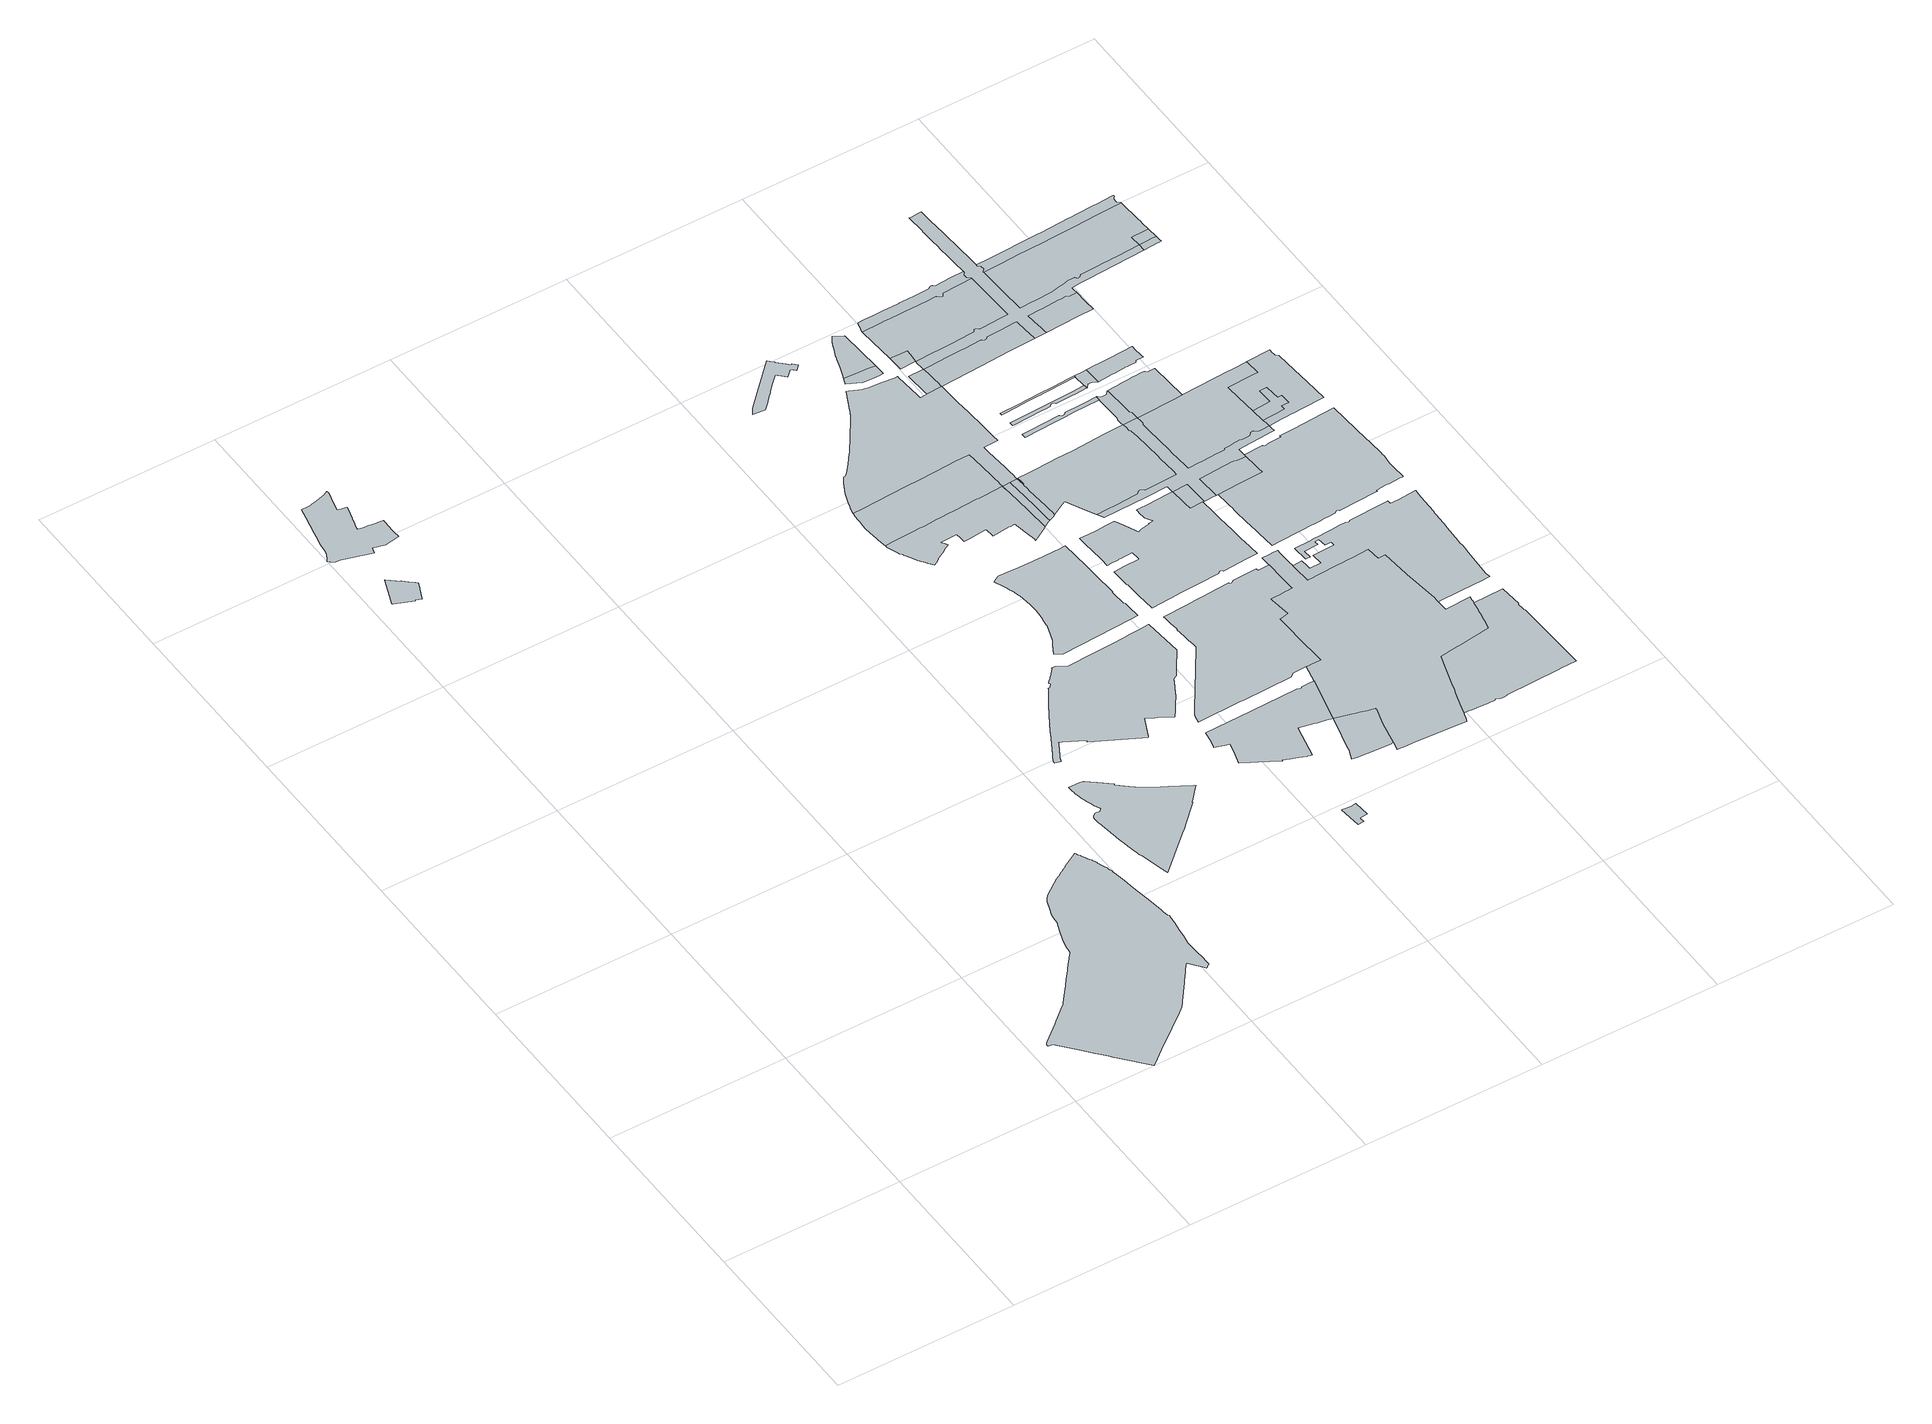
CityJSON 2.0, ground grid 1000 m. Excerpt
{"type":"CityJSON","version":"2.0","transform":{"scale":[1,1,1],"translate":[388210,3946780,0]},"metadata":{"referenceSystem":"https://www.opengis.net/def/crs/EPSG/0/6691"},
"CityObjects":{
"object1":{"type":"GenericCityObject","attributes":{"class":"18","urbanPlanType":"21","prefecture":"13","city":"13100"},"geometry":[{"type":"MultiSurface","lod":"0","boundaries":[[[0,1,2,3,4,5,6,7,8,9,10,11,12,13,14,15,16,17,18,19]]]}]},
"object2":{"type":"GenericCityObject","attributes":{"class":"18","urbanPlanType":"21","prefecture":"13","city":"13100"},"geometry":[{"type":"MultiSurface","lod":"0","boundaries":[[[20,21,22,23,24,25,26,27,28,29,30,31,32,33,34,35,36,37,38,39,40,41,42,43,44,45,46,47,48,49,50,51,52,53,54,55,56,57,58,59,60,61,62,63,64,65,66,67,68,69,70,71,72,73,74,75,76,77,78,79,80,81,82,83,84,85,86,87,88,89,90,91,92,93,94,95,96,97,98,99,100,101,102,103,104,105,106,107,108,109,110]]]}]},
"object3":{"type":"GenericCityObject","attributes":{"class":"18","urbanPlanType":"21","prefecture":"13","city":"13100"},"geometry":[{"type":"MultiSurface","lod":"0","boundaries":[[[111,112,113,114,115,116,117,118,119,120,121,122,123,124,125,126,127,128,129,130,131,132,133,134,135,136,137,138,139,140,141,142,143,144,145,146,147,148,149,150,151,152,153,154,155,156,157,158,159,160,161,162,163,164,165,166,167,168,169,170,171,172,173,174,175,176,177,178,179,180,181,182,183,184,185,186,187,188,189,190,191,192,193,194,195,196,197,198,199,200,201,202,203,204,205,206,207,208,209,210,211,212,213,214,215,216,217,218,219,220,221,222,223,224,225,226,227,228,229,230,231,232,233,234,235,236,237,238,239,240,241,242,243,244,245,246,247,248,249,250,251,252,253,254,255,256,257,258,259,260,261,262,263,264,265,266,267,268,269,270]]]}]},
"object4":{"type":"GenericCityObject","attributes":{"class":"18","urbanPlanType":"21","prefecture":"13","city":"13100"},"geometry":[{"type":"MultiSurface","lod":"0","boundaries":[[[271,272,273,274,275,276,277,278,279,280,281,282,283,284,285,286,287,288,289,290,291,292,293,294,295,296,297,298,299,300,301,302,303,304,305,306,307,308,309,310,311,312,313,314,315,316,317,318,319,320,321,322,323,324,325,326,327,328,329,330,331,332,333,334,335,336,337,338,339,340,341,342,343,344,345,346,347,348,349,350,351,352,353,354,355,356,357,358,359,360,361,362,363,364,365,366,367,368,369]]]}]},
"object5":{"type":"GenericCityObject","attributes":{"class":"18","urbanPlanType":"21","prefecture":"13","city":"13100"},"geometry":[{"type":"MultiSurface","lod":"0","boundaries":[[[370,371,372,373,374,375,376,377,378,379,380,381,382,383,384,385,386,387,388,389,390,391,392,393,394,395,396,397,398,399,400,401,402,403,404,405,406,407,408,409,410,411,412,413,414,415,416,417,418,419,420,421,422,423,424,425,426,427,428,429,430,431,432,433,434,435,436,437,438,439,440,441,442,443,444,445,446,447,448,449,450,451,452,453,454,455,456,457,458,459,460,461,462,463,464,465,466,467,468,469,470,471,472,473,474,475,476,477,478,479,480,481]]]}]},
"object6":{"type":"GenericCityObject","attributes":{"class":"18","urbanPlanType":"21","prefecture":"13","city":"13100"},"geometry":[{"type":"MultiSurface","lod":"0","boundaries":[[[482,483,484,485,486,487,488,489,490,491,492,493,494]]]}]},
"object7":{"type":"GenericCityObject","attributes":{"class":"18","urbanPlanType":"21","prefecture":"13","city":"13100"},"geometry":[{"type":"MultiSurface","lod":"0","boundaries":[[[495,496,497,498,499,500,501,502,503,504,505,506,507,508,509,510,511,512,513,514,515,516,517,518,519,520,521,522,523,524,525,526,527,528,529,530,531,532,533,534,535,536,537]]]}]},
"object8":{"type":"GenericCityObject","attributes":{"class":"18","urbanPlanType":"21","prefecture":"13","city":"13100"},"geometry":[{"type":"MultiSurface","lod":"0","boundaries":[[[538,539,540,541,542,543,544,545,546,547,548,549,550,551,552,553,554,555,556,557,558,559,560,561,562,563,564,565,566,567,568,569,570,571,572,573,574,575,576,577,578,579,580,581,582,583,584,585,586,587,588,589,590,591,592,593,594,595,596,597,598,599,600,601,602,603,604,605,606,607,608,609,610,611,612,613,614,615,616,617,618]]]}]},
"object9":{"type":"GenericCityObject","attributes":{"class":"18","urbanPlanType":"21","prefecture":"13","city":"13100"},"geometry":[{"type":"MultiSurface","lod":"0","boundaries":[[[619,620,621,622,623,624,625,626,627,628,629,630,631,632,633,634,635,636,637,638,639,640,641,642,643,644,645,646,647,648,649,650,651,652,653,654,655,656,657,658,659,660,661,662,663,664,665,666,667,668,669,670,671,672,673,674,675,676,677,678,679,680,681,682,683,684,685,686,687,688,689,690,691,692,693]]]}]},
"object10":{"type":"GenericCityObject","attributes":{"class":"18","urbanPlanType":"21","prefecture":"13","city":"13100"},"geometry":[{"type":"MultiSurface","lod":"0","boundaries":[[[694,695,696,697,698,699,700,701,702,703,704,705,706,707,708,709,710,711,712,713,714,715,716,717,718,719,720,721,722,723,724,725,637,636,635,634,633,632,631,630,629,628,627,626,625,624,623,622,621,620,726]]]}]},
"object11":{"type":"GenericCityObject","attributes":{"class":"18","urbanPlanType":"21","prefecture":"13","city":"13100"},"geometry":[{"type":"MultiSurface","lod":"0","boundaries":[[[727,728,729,730,731,732,733,734,735,736,737,738,739,740,741,742,743,744,745,746,747,748,749,750,751,752,753,754,755,756,757]]]}]},
"object12":{"type":"GenericCityObject","attributes":{"class":"18","urbanPlanType":"21","prefecture":"13","city":"13100"},"geometry":[{"type":"MultiSurface","lod":"0","boundaries":[[[758,759,760,761,762,763,764,765,766,767,768,769,537,770,771,772,773,774,775,776,777,778,779,780,781]]]}]},
"object13":{"type":"GenericCityObject","attributes":{"class":"18","urbanPlanType":"21","prefecture":"13","city":"13100"},"geometry":[{"type":"MultiSurface","lod":"0","boundaries":[[[782,783,784,785,786,787,788,789,790,791,792,793,794,795,796,797,798,799,800,801,802,803,804,805,806,807,808,809,810,811,812,813,814,815,816,817,818,819,820,821,822,823,824,825,826,827,828,829,830,831,832,833,834,835,836,837,708,707,706,705,704,703,702,701,700,699,698,697,696,695,694,726,838,839,840,841,842,843,844,845,846,847,848,849,850,851,852,853,854,855,856,857,858,859,860,861,862,863,864]]]}]},
"object14":{"type":"GenericCityObject","attributes":{"class":"18","urbanPlanType":"21","prefecture":"13","city":"13100"},"geometry":[{"type":"MultiSurface","lod":"0","boundaries":[[[865,866,867,868,869,870,871,872,873,874,875,876,877,878,879,880,881,882,883,884,885,886,887,888,889,890,891,892,893,894,895,896,897,898,899,900,901,902,903,904,905,906,907,908,909,910,911,912,913,914,915,916,917,918,919,920,921,922,923,924,925,926,927,928,929,930,931,932,933,934,935,936,937,938,939,940,941,942,943,944,945]]]}]},
"object15":{"type":"GenericCityObject","attributes":{"class":"18","urbanPlanType":"21","prefecture":"13","city":"13100"},"geometry":[{"type":"MultiSurface","lod":"0","boundaries":[[[946,947,948,949,950,951,952,838,726,953,954,955,693,692,691,690,689,688,687,686,685,684,956,957]]]}]},
"object16":{"type":"GenericCityObject","attributes":{"class":"18","urbanPlanType":"21","prefecture":"13","city":"13100"},"geometry":[{"type":"MultiSurface","lod":"0","boundaries":[[[955,954,953,726,620,619,693]]]}]},
"object17":{"type":"GenericCityObject","attributes":{"class":"18","urbanPlanType":"21","prefecture":"13","city":"13100"},"geometry":[{"type":"MultiSurface","lod":"0","boundaries":[[[958,959,960,840,839,838,952,951,950,949,948,947,946,957,961,962,963,964,965,966,967,968,969,970]]]}]},
"object18":{"type":"GenericCityObject","attributes":{"class":"18","urbanPlanType":"21","prefecture":"13","city":"13100"},"geometry":[{"type":"MultiSurface","lod":"0","boundaries":[[[971,972,973,974,975,976,840,960,959,958,970]]]}]},
"object19":{"type":"GenericCityObject","attributes":{"class":"18","urbanPlanType":"21","prefecture":"13","city":"13100"},"geometry":[{"type":"MultiSurface","lod":"0","boundaries":[[[977,978,979,980,981,982,983,984,985,986,987]]]}]},
"object20":{"type":"GenericCityObject","attributes":{"class":"18","urbanPlanType":"21","prefecture":"13","city":"13100"},"geometry":[{"type":"MultiSurface","lod":"0","boundaries":[[[988,989,990,991,992,993,994,995,996,997,998,999,1000,1001,1002,1003,1004,1005,1006,1007,1008,979,978,977,987,1009]]]}]},
"object21":{"type":"GenericCityObject","attributes":{"class":"18","urbanPlanType":"21","prefecture":"13","city":"13100"},"geometry":[{"type":"MultiSurface","lod":"0","boundaries":[[[1010,1011,1012,1013,1014,1015,1016,1017,1018,1019,1020,1021,1022,1023,1024,1025,1026,1027,1028,1029,1030,1031,1032,1033,1034,1035,1036,1037,1038,1039,1040,1041,1042,1043,1044,1045,1046,1047,1048,1049,1050,1051,1052,1053,1054,1055,1056,1057,1058,1059,1060,1061,1062,1063,1064,1065,1066,1067,1068,1069,1070,1071,1072,1073,1074,1075,1076,1077,1078,1079,1080,1081,1082,1083,1084,1085,1086,1087,1088,1089,1090,1091,1092]]]}]},
"object22":{"type":"GenericCityObject","attributes":{"class":"18","urbanPlanType":"21","prefecture":"13","city":"13100"},"geometry":[{"type":"MultiSurface","lod":"0","boundaries":[[[1093,1094,1095,1096,1097,1098,1099,1100,1101,864,863]]]}]},
"object23":{"type":"GenericCityObject","attributes":{"class":"18","urbanPlanType":"21","prefecture":"13","city":"13100"},"geometry":[{"type":"MultiSurface","lod":"0","boundaries":[[[1102,1103,1104,1105,1106,1107,1108,1109,1110,1111,1112,1113,1114,1115,1116,1117,1118,1119,1120,1121,1122,1123,1124,1125,1126,1127,1128,1129,1130,1131,976,975,974,973,972,971,970,969,968,967,966,965,964,963,1132,1133,1134,1135]]]}]},
"object24":{"type":"GenericCityObject","attributes":{"class":"18","urbanPlanType":"21","prefecture":"13","city":"13100"},"geometry":[{"type":"MultiSurface","lod":"0","boundaries":[[[1136,1137,1138,1139,1140,1141,1142,1143,1144,1145]]]}]},
"object25":{"type":"GenericCityObject","attributes":{"class":"18","urbanPlanType":"21","prefecture":"13","city":"13100"},"geometry":[{"type":"MultiSurface","lod":"0","boundaries":[[[1146,1147,1148,1149,1150,1151,1152,1153,1154,1155,945,944,943,942,941,940,939,938,937,936,935,934,933,932,931,930,929,928,927,926,925,924,923,922,921,920,919,1156,497,496,495,537,769,768,767,766,765,764,763,762,761,760,759,758,781,1157,1158,1159,1160,1161,1162,1163,1164,1165,1166,1167,1168,1169,1170,1171,1172,1173,1174,1175,1176,1177,1178,1179,1180,1181,1182,1183,1184,1185,1186,1187,1188,1189,1190,1191,1192,1193,1194,1195,1196,1197,1198,1199,1200,1201,1202,1203,1204,1205,1206,1207,1208,1209,1210,1211,1212]]]}]},
"object26":{"type":"GenericCityObject","attributes":{"class":"18","urbanPlanType":"21","prefecture":"13","city":"13100"},"geometry":[{"type":"MultiSurface","lod":"0","boundaries":[[[1213,1014,1013,1012,1011,1010,1092,1214]]]}]},
"object27":{"type":"GenericCityObject","attributes":{"class":"18","urbanPlanType":"21","prefecture":"13","city":"13100"},"geometry":[{"type":"MultiSurface","lod":"0","boundaries":[[[1215,1216,1217,1218,1219,1220,1221,1222,1223,1224,1225,1226,1227,1228,1229,1230,1231]]]}]},
"object28":{"type":"GenericCityObject","attributes":{"class":"18","urbanPlanType":"21","prefecture":"13","city":"13100"},"geometry":[{"type":"MultiSurface","lod":"0","boundaries":[[[1232,1233,1234,1235,1236,1237,1238,1239,1240,1241,1242,1243,1244,1245,1246,1247,1248]]]}]},
"object29":{"type":"GenericCityObject","attributes":{"class":"18","urbanPlanType":"21","prefecture":"13","city":"13100"},"geometry":[{"type":"MultiSurface","lod":"0","boundaries":[[[1249,1250,1251,1252,1253,1254,1255,1256,1257,1258,1259,1260,1261,1262,1263,1264,1265,1266,1267,1268,1269,1270,1271]]]}]},
"object30":{"type":"GenericCityObject","attributes":{"class":"18","urbanPlanType":"21","prefecture":"13","city":"13100"},"geometry":[{"type":"MultiSurface","lod":"0","boundaries":[[[1272,1273,1274,1275,1276,1277,1278,1279,1280,1281,1282,1283,1284,1285,1286,1098,1097,1096,1095,1094,1093,863,1287,1288,1289]]]}]},
"object31":{"type":"GenericCityObject","attributes":{"class":"18","urbanPlanType":"21","prefecture":"13","city":"13100"},"geometry":[{"type":"MultiSurface","lod":"0","boundaries":[[[1290,1291,1292,1293,1294,1295,1296,1297,1298,1299,1300,1301,1302,1303,1304,1305,1306,1307,1308,1309,1310,1311,1312,1313,1314,1315,1316,1317,1318,1319,1320,1321,1322,1323,1324,1325,1141,1140,1139,1138,1137,1136,1145]]]}]},
"object32":{"type":"GenericCityObject","attributes":{"class":"18","urbanPlanType":"21","prefecture":"13","city":"13100"},"geometry":[{"type":"MultiSurface","lod":"0","boundaries":[[[1326,1327,1328,1329,1330,1331,1332,1333,1334,1335,1336,1337,1338,1339,1340,1341,1342,1343,1344,1345,1346,1347,1348,1349,1350,1351,1352,1353,1354,1355,1356,1357,1358,1359,1360,1361,1362,1186,1185,1184,1183,1182,1181,1180,1179,1178,1177,1176,1175,1174,1173,1172,1171,1170,1169,1168]]]}]},
"object33":{"type":"GenericCityObject","attributes":{"class":"18","urbanPlanType":"21","prefecture":"13","city":"13100"},"geometry":[{"type":"MultiSurface","lod":"0","boundaries":[[[1363,1364,1365,1366,1367,1368,1369,1370,1371,1372,1373,1374,1375,1376,1377,1378,1379,1380,1381,1382,1383,1384,1385,1386,1387,1388,1389,1390,1391,1392,1393,1394,1395,1396,1397,1122,1121,1120,1119,1118,1117,1116,1115,1114,1113,1112,1111,1110,1109,1108,1107,1106,1105,1104,1103,1102,1135,1398,1399,1400,1014,1213,1214,1401,1402,1403,1404,1405,1406,1407,1408,1409,1410,1411,1412,1413,1414,1415,1416,1417,1418,1419,1420,1421]]]}]},
"object34":{"type":"GenericCityObject","attributes":{"class":"18","urbanPlanType":"21","prefecture":"13","city":"13100"},"geometry":[{"type":"MultiSurface","lod":"0","boundaries":[[[1422,1423,1424,1425,1426,1427,1428,1429,1430,1431,1432,1433,1434,1435,1436,1437,1438,1439,1440,1441,1442,1443,1444,1445,1446,1447,1321,1320,1319,1318,1317,1316,1315,1314,1313,1312,1311,1310,1309,1308,1307,1306,1305]]]}]},
"object35":{"type":"GenericCityObject","attributes":{"class":"18","urbanPlanType":"21","prefecture":"13","city":"13100"},"geometry":[{"type":"MultiSurface","lod":"0","boundaries":[[[1412,1411,1410,1409,1408,1407,1406,1405,1404,1448,1449,1450,1451,1452,1453,1454,1413]]]}]},
"object36":{"type":"GenericCityObject","attributes":{"class":"18","urbanPlanType":"21","prefecture":"13","city":"13100"},"geometry":[{"type":"MultiSurface","lod":"0","boundaries":[[[1455,1456,1457,1458,1459,1460,1461,1462,1463,1464,1215,1231,1465,1466,1467,1122,1397]]]}]},
"object37":{"type":"GenericCityObject","attributes":{"class":"18","urbanPlanType":"21","prefecture":"13","city":"13100"},"geometry":[{"type":"MultiSurface","lod":"0","boundaries":[[[1468,1469,1470,1471,1472,1473,1474,1475,1476,1477,1478,1479,1480,1481,1482,1483,1484,1485,1486,1487,1488,1489,1490,1491,1492,1493,1494,1495,1496,1497,1498,1499,1500,1501,1502,1503,1504,1505,1506,1507,1508,1509,1510,1511,1512,1513,1514,1515,1516,1517,1518,1519,1520,1521,1212,1211,1210,1209,1208,1207,1206,1205,1204,1203,1202,1201,1200,1199,1198,1197,1196,1195,1194,1193]]]}]},
"object38":{"type":"GenericCityObject","attributes":{"class":"18","urbanPlanType":"21","prefecture":"13","city":"13100"},"geometry":[{"type":"MultiSurface","lod":"0","boundaries":[[[1522,1523,1250,1249,1271,1232,1248,1524,1525,1526,1527,1528]]]}]},
"object39":{"type":"GenericCityObject","attributes":{"class":"18","urbanPlanType":"21","prefecture":"13","city":"13100"},"geometry":[{"type":"MultiSurface","lod":"0","boundaries":[[[1529,1530,1531,1532,1533,1534,1535,1536,1537,1538,1539,1540,1541,1542,1543,1544,1460,1459,1458,1457,1456,1455,1397,1545,1546,1547]]]}]},
"object40":{"type":"GenericCityObject","attributes":{"class":"18","urbanPlanType":"21","prefecture":"13","city":"13100"},"geometry":[{"type":"MultiSurface","lod":"0","boundaries":[[[1548,1549,1550,1551,1552,1553,1554,1555,1556,1557,1558,1559,1560,1561,1562,1563,1564,1565,1566,1567,1568,1569,1570,1571,1572,1573,1574,1575,1576,1577,1578,1579,1580,1581,1582,1583,1584,1585,1586,1587,1588,1589,1590,1591,1592,1593,1594,1595,1596,1597,1598,1599,1600,1601,1602,1603,1604,1605,1606,1414,1413,1454,1453,1452,1451,1450,1449,1448]]]}]},
"object41":{"type":"GenericCityObject","attributes":{"class":"18","urbanPlanType":"21","prefecture":"13","city":"13100"},"geometry":[{"type":"MultiSurface","lod":"0","boundaries":[[[1607,1608,1609,1610,1611,1612,1613,1614,1615,1616,1617,1618,1619,1620,1621,1622,1623,1624,1625,1626,1627,1522,1528]]]}]},
"object42":{"type":"GenericCityObject","attributes":{"class":"18","urbanPlanType":"21","prefecture":"13","city":"13100"},"geometry":[{"type":"MultiSurface","lod":"0","boundaries":[[[1628,1629,1630,1631,1632,1633,1634,1635,1636,1637,1638,1547,1546,1545,1397,1396,1395,1394,1393,1392,1391,1390,1389,1388,1387,1386,1385,1384,1383,1382,1381,1380,1379,1378,1377,1376,1375,1374,1373,1372,1371,1370,1369,1368,1367,1366,1365,1364,1363,1421,1639,1640,1641,1642,1643]]]}]},
"object43":{"type":"GenericCityObject","attributes":{"class":"18","urbanPlanType":"21","prefecture":"13","city":"13100"},"geometry":[{"type":"MultiSurface","lod":"0","boundaries":[[[1644,1645,1646,1647,1648,1649,1650,1651,1652,1653,1654,1655,1656,1657,1658,1659,1660,1661,1662]]]}]},
"object44":{"type":"GenericCityObject","attributes":{"class":"18","urbanPlanType":"21","prefecture":"13","city":"13100"},"geometry":[{"type":"MultiSurface","lod":"0","boundaries":[[[1663,1664,1665,1666,1667,1668,1669,1670,1671,1672,1673,1674,1675,1676,1677,1678,1426,1425,1424,1423,1422,1305,1304,1303,1302,1301,1300,1299,1298,1297,1296,1295,1294,1293,1292,1291,1290,1145,1679,1680,1098,1286,1285,1284,1283,1282,1281,1280,1279,1278,1277,1276,1275,1274,1273,1272,1289,1681,1658,1657,1656,1655,1654,1653,1652,1651,1650,1649,1648,1647,1646,1645,1644,1662,1682,1683,1684,1685,1686,1687,1688,1689,1690,1691,1692,1693,1694,1695,1696,1697,1698,1699,1700,1701,1702,1703,1704,1705,1706,1707,1708,1709,1710,1711,1712,1713,1714,1715,1716,1717,1718,1719,1720,1721,1722,1723]]]}]},
"object45":{"type":"GenericCityObject","attributes":{"class":"18","urbanPlanType":"21","prefecture":"13","city":"13100"},"geometry":[{"type":"MultiSurface","lod":"0","boundaries":[[[1724,1725,1726,1727,1728,1729,1730,1731,1732,1733,1734,1735,1736,1737,1643,1642,1641,1640]]]}]},
"object46":{"type":"GenericCityObject","attributes":{"class":"18","urbanPlanType":"21","prefecture":"13","city":"13100"},"geometry":[{"type":"MultiSurface","lod":"0","boundaries":[[[1738,1739,1740,1741,1742,1743,1744,1745,1746,1747,1748,1749,1750,1751,1752,1633,1632,1631,1630,1629,1628,1643,1737,1736,1735,1734,1733,1732,1731,1730,1729,1728,1727,1726,1725,1724,1640,1639,1421]]]}]},
"object47":{"type":"GenericCityObject","attributes":{"class":"18","urbanPlanType":"21","prefecture":"13","city":"13100"},"geometry":[{"type":"MultiSurface","lod":"0","boundaries":[[[1753,1754,1755,1756,1757,1758,1759,1760,1761,1762,1763,1764,1765,1766,1767,1768,1769,1714,1713,1712,1711,1710,1709,1708,1707,1706,1705,1704,1703,1702,1701,1700,1699,1698,1697,1696,1695,1694,1693,1692,1691,1690,1689,1770,1771,1772,1773,1774]]]}]},
"object48":{"type":"GenericCityObject","attributes":{"class":"18","urbanPlanType":"21","prefecture":"13","city":"13100"},"geometry":[{"type":"MultiSurface","lod":"0","boundaries":[[[1775,1776,1777,1778,1779,1780,1781,1782,1783,1784,1785,1786,1787,1788,1789,1719,1718,1717,1716,1715,1714,1769,1768,1767,1766,1765,1764,1763,1762,1761,1760,1759,1758,1757,1756]]]}]},
"object49":{"type":"GenericCityObject","attributes":{"class":"18","urbanPlanType":"21","prefecture":"13","city":"13100"},"geometry":[{"type":"MultiSurface","lod":"0","boundaries":[[[1790,1791,1792,1793,1794,1689,1688,1687,1795,1796,1797]]]}]},
"object50":{"type":"GenericCityObject","attributes":{"class":"18","urbanPlanType":"21","prefecture":"13","city":"13100"},"geometry":[{"type":"MultiSurface","lod":"0","boundaries":[[[1774,1773,1772,1771,1770,1689,1794,1793,1792,1791]]]}]}
},
"vertices":[
[271,4619,0],[274,4627,0],[287,4657,0],[275,4668,0],[264,4678,0],[225,4712,0],[224,4712,0],[163,4760,0],[110,4622,0],[108,4617,0],[104,4606,0],[108,4604,0],[109,4604,0],[209,4564,0],[212,4570,0],[243,4557,0],[243,4556,0],[246,4563,0],[259,4592,0],[266,4608,0],
[378,5016,0],[377,5065,0],[378,5082,0],[378,5089,0],[379,5096,0],[379,5100,0],[379,5102,0],[348,5106,0],[344,5107,0],[322,5109,0],[304,5111,0],[300,5112,0],[276,5115,0],[258,5118,0],[246,5120,0],[241,5121,0],[245,5139,0],[249,5156,0],[251,5161,0],[251,5162,0],[255,5175,0],[258,5187,0],[260,5193,0],[261,5197,0],[264,5206,0],[266,5215,0],[270,5229,0],[272,5235,0],[277,5252,0],[280,5263,0],[283,5272,0],[276,5274,0],[254,5279,0],[231,5285,0],[238,5315,0],[250,5365,0],[262,5402,0],[258,5415,0],[235,5401,0],[186,5389,0],[180,5387,0],[164,5383,0],[159,5382,0],[154,5381,0],[148,5379,0],[142,5378,0],[136,5378,0],[130,5377,0],[124,5376,0],[118,5376,0],[112,5376,0],[105,5376,0],[99,5376,0],[93,5376,0],[91,5376,0],[90,5369,0],[85,5350,0],[84,5345,0],[79,5322,0],[79,5319,0],[74,5300,0],[73,5291,0],[67,5265,0],[66,5261,0],[59,5231,0],[54,5212,0],[54,5211,0],[49,5187,0],[44,5166,0],[42,5150,0],[38,5132,0],[38,5127,0],[34,5101,0],[34,5098,0],[29,5066,0],[24,5056,0],[13,5035,0],[2,5015,0],[13,5006,0],[33,4990,0],[61,4989,0],[221,4942,0],[222,4945,0],[227,4958,0],[230,4967,0],[232,4976,0],[295,4959,0],[298,4959,0],[315,4961,0],[336,4964,0],[380,4971,0],
[1908,1412,0],[1904,1409,0],[1826,1364,0],[1825,1362,0],[1824,1361,0],[1823,1359,0],[1821,1358,0],[1808,1351,0],[1797,1345,0],[1796,1344,0],[1785,1338,0],[1768,1327,0],[1765,1325,0],[1746,1314,0],[1721,1297,0],[1681,1268,0],[1678,1266,0],[1666,1257,0],[1649,1241,0],[1637,1228,0],[1628,1214,0],[1626,1211,0],[1606,1157,0],[1598,1135,0],[1592,1117,0],[1590,1101,0],[1590,1090,0],[1590,1087,0],[1590,1084,0],[1588,1073,0],[1587,1066,0],[1567,1011,0],[1544,946,0],[1535,911,0],[1529,863,0],[1525,857,0],[1519,850,0],[1460,776,0],[1450,763,0],[1415,719,0],[1387,683,0],[1375,667,0],[1315,591,0],[1313,589,0],[1308,583,0],[1304,579,0],[1221,508,0],[1206,495,0],[1108,412,0],[1099,404,0],[1097,402,0],[1096,400,0],[1095,397,0],[1096,394,0],[1096,391,0],[1096,390,0],[1094,389,0],[1097,385,0],[1099,387,0],[1102,386,0],[1105,385,0],[1114,383,0],[1121,382,0],[1134,367,0],[1199,291,0],[1207,282,0],[1257,223,0],[1258,223,0],[1277,200,0],[1300,172,0],[1319,150,0],[1319,149,0],[1320,149,0],[1448,2,0],[1468,18,0],[1470,19,0],[1484,30,0],[1559,91,0],[1567,98,0],[1742,236,0],[1761,250,0],[1774,260,0],[1817,319,0],[1832,339,0],[1857,372,0],[1871,391,0],[1876,397,0],[1900,431,0],[1912,446,0],[1923,461,0],[1923,462,0],[1927,465,0],[1955,501,0],[1961,493,0],[2018,421,0],[2021,421,0],[2024,423,0],[2022,425,0],[2026,428,0],[2027,428,0],[2030,430,0],[2031,429,0],[2037,434,0],[2039,436,0],[2041,439,0],[2040,448,0],[2039,497,0],[2038,532,0],[2037,570,0],[2036,611,0],[2043,665,0],[2049,711,0],[2055,758,0],[2059,793,0],[2059,794,0],[2062,817,0],[2057,823,0],[2052,852,0],[2049,875,0],[2048,877,0],[2047,890,0],[2039,942,0],[2035,973,0],[2021,1066,0],[2011,1133,0],[2002,1185,0],[2001,1192,0],[1998,1211,0],[1997,1216,0],[1996,1221,0],[1993,1230,0],[1990,1238,0],[1988,1246,0],[1986,1252,0],[1984,1258,0],[1982,1264,0],[1980,1270,0],[1978,1276,0],[1976,1282,0],[1973,1292,0],[1970,1298,0],[1968,1304,0],[1966,1310,0],[1963,1316,0],[1960,1324,0],[1957,1331,0],[1953,1336,0],[1950,1342,0],[1943,1355,0],[1939,1364,0],[1935,1372,0],[1931,1379,0],[1927,1387,0],[1923,1393,0],[1920,1399,0],[1918,1403,0],[1916,1407,0],[1914,1411,0],[1913,1412,0],[1910,1412,0],
[2417,1248,0],[2434,1263,0],[2537,1362,0],[2572,1397,0],[2569,1400,0],[2584,1415,0],[2619,1455,0],[2649,1487,0],[2642,1491,0],[2623,1501,0],[2615,1506,0],[2589,1521,0],[2550,1543,0],[2549,1543,0],[2537,1551,0],[2509,1567,0],[2503,1570,0],[2471,1587,0],[2463,1592,0],[2434,1608,0],[2433,1609,0],[2428,1612,0],[2421,1619,0],[2399,1637,0],[2392,1641,0],[2376,1655,0],[2323,1701,0],[2327,1705,0],[2328,1707,0],[2264,1761,0],[2258,1766,0],[2237,1783,0],[2216,1801,0],[2197,1802,0],[2134,1805,0],[2133,1803,0],[2133,1791,0],[2134,1782,0],[2134,1778,0],[2134,1773,0],[2135,1766,0],[2135,1762,0],[2136,1755,0],[2139,1736,0],[2141,1727,0],[2145,1710,0],[2147,1702,0],[2153,1681,0],[2153,1679,0],[2161,1656,0],[2165,1647,0],[2165,1646,0],[2166,1643,0],[2168,1641,0],[2169,1637,0],[2166,1636,0],[2182,1609,0],[2186,1604,0],[2166,1583,0],[2163,1586,0],[2161,1587,0],[2156,1589,0],[2152,1589,0],[2146,1589,0],[2139,1587,0],[2134,1583,0],[2126,1576,0],[2123,1569,0],[2120,1561,0],[2120,1557,0],[2121,1545,0],[2121,1544,0],[2122,1539,0],[2122,1535,0],[2123,1531,0],[2123,1529,0],[2123,1526,0],[2124,1525,0],[2143,1378,0],[2143,1377,0],[2146,1361,0],[2147,1358,0],[2151,1332,0],[2152,1326,0],[2153,1317,0],[2164,1259,0],[2165,1257,0],[2166,1256,0],[2167,1251,0],[2170,1237,0],[2173,1227,0],[2197,1135,0],[2203,1114,0],[2203,1113,0],[2205,1105,0],[2206,1099,0],[2209,1089,0],[2210,1085,0],[2216,1064,0],
[2198,1972,0],[2200,1978,0],[2200,1980,0],[2204,1988,0],[2211,2003,0],[2220,2019,0],[2229,2034,0],[2256,2084,0],[2258,2088,0],[2295,2070,0],[2310,2062,0],[2381,2025,0],[2379,2021,0],[2376,2016,0],[2550,1927,0],[2583,1911,0],[2611,1896,0],[2630,1886,0],[2636,1883,0],[2638,1888,0],[2666,1946,0],[2692,2003,0],[2734,1979,0],[2747,1972,0],[2776,1956,0],[2789,1949,0],[2812,1935,0],[2818,1932,0],[2843,1965,0],[2845,1969,0],[2852,1979,0],[2879,2020,0],[2884,2027,0],[2895,2043,0],[2898,2047,0],[2923,2095,0],[2929,2105,0],[2954,2150,0],[2974,2160,0],[2988,2181,0],[3000,2199,0],[3074,2308,0],[3058,2481,0],[3054,2524,0],[3007,2521,0],[2937,2517,0],[2937,2516,0],[2849,2511,0],[2727,2504,0],[2727,2505,0],[2577,2497,0],[2528,2526,0],[2507,2528,0],[2506,2526,0],[2490,2506,0],[2487,2503,0],[2481,2495,0],[2474,2488,0],[2453,2464,0],[2450,2463,0],[2440,2452,0],[2440,2449,0],[2441,2446,0],[2444,2443,0],[2430,2423,0],[2428,2422,0],[2424,2422,0],[2417,2421,0],[2415,2416,0],[2408,2406,0],[2409,2405,0],[2396,2385,0],[2390,2377,0],[2386,2370,0],[2381,2362,0],[2377,2356,0],[2375,2353,0],[2371,2347,0],[2361,2332,0],[2354,2320,0],[2349,2312,0],[2344,2304,0],[2337,2292,0],[2332,2284,0],[2324,2271,0],[2319,2263,0],[2314,2254,0],[2308,2244,0],[2305,2238,0],[2297,2224,0],[2292,2215,0],[2290,2211,0],[2288,2209,0],[2271,2179,0],[2267,2172,0],[2257,2153,0],[2246,2133,0],[2238,2119,0],[2231,2105,0],[2221,2088,0],[2217,2080,0],[2213,2073,0],[2210,2069,0],[2202,2054,0],[2196,2044,0],[2192,2036,0],[2183,2020,0],[2170,1998,0],[2170,1997,0],[2168,1989,0],[2167,1981,0],[2167,1980,0],
[3199,965,0],[3193,964,0],[3146,968,0],[3143,968,0],[3155,843,0],[3187,846,0],[3184,876,0],[3187,876,0],[3222,879,0],[3230,880,0],[3230,883,0],[3226,923,0],[3222,967,0],
[3450,1533,0],[3476,1642,0],[3508,1773,0],[3476,1773,0],[3438,1773,0],[3432,1766,0],[3418,1767,0],[3417,1768,0],[3412,1773,0],[3148,1766,0],[2882,1759,0],[2874,1698,0],[2869,1681,0],[2866,1668,0],[2861,1658,0],[2885,1648,0],[2913,1640,0],[2939,1632,0],[2931,1603,0],[2922,1567,0],[2921,1562,0],[2904,1502,0],[2951,1476,0],[2984,1458,0],[3032,1431,0],[3086,1401,0],[3089,1407,0],[3124,1394,0],[3137,1388,0],[3163,1378,0],[3181,1372,0],[3198,1366,0],[3202,1364,0],[3204,1364,0],[3219,1360,0],[3228,1358,0],[3257,1496,0],[3268,1548,0],[3351,1531,0],[3358,1530,0],[3366,1528,0],[3414,1518,0],[3445,1510,0],
[2605,2580,0],[3006,2603,0],[3045,2606,0],[3044,2619,0],[3043,2631,0],[3041,2653,0],[3041,2657,0],[3038,2705,0],[3032,2710,0],[3028,2801,0],[3031,2804,0],[3030,2832,0],[3029,2849,0],[3026,2909,0],[3026,2926,0],[3024,2946,0],[3023,2963,0],[3021,3008,0],[3020,3025,0],[3011,3187,0],[2972,3186,0],[2959,3186,0],[2885,3184,0],[2748,3187,0],[2687,3189,0],[2635,3191,0],[2632,3189,0],[2629,3188,0],[2614,3179,0],[2594,3167,0],[2597,3163,0],[2601,3153,0],[2609,3135,0],[2615,3119,0],[2622,3100,0],[2628,3083,0],[2632,3070,0],[2634,3064,0],[2637,3054,0],[2640,3043,0],[2644,3027,0],[2646,3021,0],[2649,3000,0],[2651,2987,0],[2652,2980,0],[2653,2968,0],[2654,2961,0],[2655,2950,0],[2656,2943,0],[2656,2929,0],[2656,2921,0],[2656,2916,0],[2656,2912,0],[2656,2901,0],[2656,2876,0],[2656,2872,0],[2655,2866,0],[2654,2857,0],[2653,2848,0],[2652,2842,0],[2651,2832,0],[2649,2823,0],[2648,2816,0],[2647,2813,0],[2647,2812,0],[2646,2807,0],[2645,2800,0],[2645,2798,0],[2645,2790,0],[2645,2789,0],[2645,2782,0],[2611,2683,0],[2610,2682,0],[2606,2675,0],[2598,2661,0],[2592,2651,0],[2583,2633,0],[2576,2622,0],[2570,2610,0],[2568,2607,0],[2566,2604,0],
[2983,3647,0],[2979,3691,0],[2941,3689,0],[2929,3688,0],[2872,3685,0],[2837,3683,0],[2833,3683,0],[2695,3676,0],[2671,3675,0],[2615,3672,0],[2595,3671,0],[2557,3669,0],[2519,3667,0],[2500,3666,0],[2498,3666,0],[2453,3664,0],[2423,3662,0],[2330,3658,0],[2293,3656,0],[2294,3641,0],[2313,3594,0],[2313,3592,0],[2320,3572,0],[2325,3569,0],[2332,3555,0],[2333,3552,0],[2337,3544,0],[2348,3526,0],[2359,3506,0],[2368,3490,0],[2378,3475,0],[2391,3456,0],[2398,3446,0],[2406,3435,0],[2413,3426,0],[2419,3418,0],[2419,3419,0],[2432,3426,0],[2453,3440,0],[2452,3442,0],[2473,3455,0],[2494,3467,0],[2517,3481,0],[2522,3484,0],[2546,3498,0],[2536,3516,0],[2526,3533,0],[2556,3534,0],[2561,3534,0],[2597,3535,0],[2621,3536,0],[2623,3506,0],[2624,3476,0],[2653,3478,0],[2682,3481,0],[2724,3485,0],[2756,3488,0],[2760,3433,0],[2855,3442,0],[2865,3443,0],[2889,3445,0],[2908,3345,0],[2914,3308,0],[2913,3296,0],[2992,3344,0],[3003,3350,0],[3002,3362,0],[3001,3382,0],[3000,3390,0],[2996,3447,0],[2996,3463,0],[2988,3591,0],[2986,3608,0],[2985,3627,0],[2984,3646,0],
[2981,3699,0],[2980,3708,0],[2979,3730,0],[2979,3734,0],[2978,3754,0],[2977,3770,0],[2975,3787,0],[2966,3920,0],[2964,3957,0],[2883,3955,0],[2844,3953,0],[2674,3943,0],[2594,3939,0],[2338,3925,0],[2283,3924,0],[2283,3921,0],[2281,3907,0],[2280,3897,0],[2279,3881,0],[2278,3869,0],[2278,3861,0],[2277,3825,0],[2277,3808,0],[2277,3795,0],[2278,3778,0],[2279,3763,0],[2281,3746,0],[2282,3735,0],[2283,3728,0],[2286,3708,0],[2289,3687,0],[2291,3668,0],[2981,3691,0],
[2528,4988,0],[2528,4989,0],[2523,4993,0],[2501,5016,0],[2434,4949,0],[2362,4877,0],[2268,4783,0],[2248,4748,0],[2305,4743,0],[2313,4742,0],[2343,4769,0],[2352,4779,0],[2353,4780,0],[2371,4801,0],[2377,4807,0],[2381,4812,0],[2387,4817,0],[2397,4828,0],[2402,4832,0],[2408,4839,0],[2411,4842,0],[2420,4851,0],[2430,4862,0],[2482,4914,0],[2525,4870,0],[2563,4908,0],[2585,4886,0],[2611,4911,0],[2589,4934,0],[2585,4930,0],[2565,4951,0],
[3625,1352,0],[3649,1440,0],[3652,1449,0],[3652,1451,0],[3653,1457,0],[3633,1461,0],[3617,1466,0],[3580,1475,0],[3578,1476,0],[3552,1483,0],[3545,1485,0],[3537,1487,0],[3417,1393,0],[3399,1319,0],[3395,1302,0],[3392,1290,0],[3388,1278,0],[3371,1234,0],[3397,1226,0],[3453,1225,0],[3570,1217,0],[3584,1216,0],[3588,1216,0],[3598,1219,0],
[3011,4411,0],[2978,4409,0],[2978,4413,0],[2976,4433,0],[2966,4580,0],[2966,4588,0],[2951,4587,0],[2882,4593,0],[2807,4599,0],[2800,4600,0],[2795,4601,0],[2787,4603,0],[2783,4604,0],[2778,4605,0],[2773,4607,0],[2770,4608,0],[2763,4611,0],[2719,4632,0],[2706,4637,0],[2699,4622,0],[2690,4603,0],[2682,4587,0],[2660,4538,0],[2652,4523,0],[2646,4510,0],[2641,4500,0],[2636,4491,0],[2632,4484,0],[2624,4472,0],[2618,4462,0],[2598,4433,0],[2575,4399,0],[2544,4354,0],[2507,4298,0],[2495,4282,0],[2484,4267,0],[2468,4247,0],[2444,4217,0],[2406,4172,0],[2399,4165,0],[2392,4156,0],[2378,4153,0],[2372,4143,0],[2366,4135,0],[2358,4122,0],[2347,4102,0],[2336,4081,0],[2324,4058,0],[2317,4039,0],[2310,4018,0],[2300,3988,0],[2294,3968,0],[2294,3967,0],[2290,3955,0],[2286,3938,0],[2284,3928,0],[3024,3693,0],[3035,3694,0],[3066,3696,0],[3064,3740,0],[3063,3742,0],[3061,3774,0],[3060,3791,0],[3051,3923,0],[3049,3961,0],[3090,3963,0],[3130,3965,0],[3128,4003,0],[3128,4004,0],[3126,4043,0],[3124,4087,0],[3124,4103,0],[3123,4116,0],[3123,4130,0],[3121,4154,0],[3119,4195,0],[3114,4256,0],[3113,4277,0],[3111,4313,0],[3109,4352,0],[3107,4396,0],[3106,4417,0],[3020,4412,0],
[3692,2548,0],[3691,2563,0],[3555,2555,0],[3548,2547,0],[3541,2547,0],[3533,2547,0],[3527,2553,0],[3409,2546,0],[3383,2544,0],[3337,2542,0],[3303,2539,0],[3287,2538,0],[3143,2529,0],[3144,2514,0],[3146,2490,0],[3147,2482,0],[3151,2444,0],[3151,2441,0],[3153,2419,0],[3149,2418,0],[3152,2393,0],[3152,2385,0],[3154,2366,0],[3156,2346,0],[3157,2334,0],[3159,2314,0],[3161,2300,0],[3163,2274,0],[3070,2136,0],[3061,2123,0],[3015,2055,0],[2914,1905,0],[2912,1902,0],[2910,1899,0],[2909,1896,0],[2907,1893,0],[2905,1890,0],[2904,1886,0],[2903,1884,0],[2903,1883,0],[2902,1880,0],[2901,1876,0],[2900,1873,0],[2899,1869,0],[2898,1866,0],[2897,1862,0],[2896,1855,0],[2894,1842,0],[2894,1841,0],[3136,1848,0],[3153,1848,0],[3431,1855,0],[3453,1874,0],[3506,1875,0],[3530,1876,0],[3545,1876,0],[3556,1876,0],[3612,1878,0],[3604,2073,0],[3602,2112,0],[3599,2217,0],[3611,2218,0],[3626,2221,0],[3653,2227,0],[3637,2342,0],[3636,2353,0],[3656,2354,0],[3698,2356,0],[3709,2357,0],[3723,2358,0],[3744,2359,0],[3746,2359,0],[3752,2359,0],[3757,2359,0],[3763,2360,0],[3762,2371,0],[3759,2454,0],[3759,2470,0],[3758,2491,0],[3758,2505,0],[3756,2551,0],
[3042,3401,0],[3039,3454,0],[3038,3462,0],[3030,3599,0],[3029,3605,0],[3027,3644,0],[3025,3675,0],[2981,3690,0],[2982,3682,0],[2983,3672,0],[3031,3368,0],[3044,3373,0],
[3069,3647,0],[3067,3679,0],[3067,3687,0],[3044,3374,0],[3074,3388,0],[3085,3394,0],[3084,3406,0],[3084,3408,0],[3081,3451,0],[3080,3470,0],[3072,3596,0],[3071,3613,0],[3069,3646,0],
[3070,3647,0],[3074,3651,0],[3073,3678,0],[3073,3679,0],[3073,3680,0],[3071,3696,0],
[2878,4709,0],[2827,4712,0],[2744,4716,0],[2734,4693,0],[2729,4682,0],[2805,4644,0],[2867,4641,0],[2878,4640,0],[2893,4640,0],[2921,4642,0],[2918,4707,0],
[2869,4975,0],[2858,4981,0],[2856,4982,0],[2855,4983,0],[2853,4984,0],[2852,4985,0],[2851,4984,0],[2850,4983,0],[2842,4969,0],[2834,4955,0],[2825,4937,0],[2816,4915,0],[2807,4895,0],[2798,4873,0],[2790,4850,0],[2789,4847,0],[2781,4824,0],[2769,4788,0],[2760,4761,0],[2753,4739,0],[2744,4717,0],[2904,4957,0],
[3648,3077,0],[3645,3129,0],[3644,3154,0],[3641,3205,0],[3640,3217,0],[3632,3217,0],[3529,3212,0],[3508,3211,0],[3429,3207,0],[3430,3196,0],[3430,3195,0],[3430,3189,0],[3433,3143,0],[3452,3107,0],[3454,3102,0],[3449,3102,0],[3440,3101,0],[3435,3101,0],[3427,3100,0],[3429,3096,0],[3390,3090,0],[3389,3090,0],[3375,3085,0],[3370,3083,0],[3359,3078,0],[3356,3077,0],[3337,3119,0],[3333,3128,0],[3314,3169,0],[3310,3178,0],[3305,3187,0],[3299,3201,0],[3245,3198,0],[3229,3197,0],[3185,3195,0],[3097,3192,0],[3099,3143,0],[3105,3029,0],[3106,3012,0],[3108,2968,0],[3115,2969,0],[3120,2969,0],[3128,2970,0],[3173,2972,0],[3179,2973,0],[3189,2973,0],[3193,2974,0],[3246,2977,0],[3255,2977,0],[3256,2960,0],[3258,2942,0],[3260,2922,0],[3250,2922,0],[3183,2918,0],[3177,2918,0],[3131,2915,0],[3122,2914,0],[3118,2914,0],[3111,2914,0],[3116,2810,0],[3120,2808,0],[3123,2717,0],[3122,2715,0],[3131,2611,0],[3281,2620,0],[3297,2621,0],[3404,2628,0],[3523,2635,0],[3531,2643,0],[3539,2643,0],[3546,2642,0],[3552,2636,0],[3694,2645,0],[3751,2648,0],[3743,2753,0],[3742,2767,0],[3738,2821,0],[3737,2841,0],[3731,2948,0],[3730,2965,0],[3729,2984,0],[3728,3002,0],[3723,3081,0],
[3105,4427,0],[3104,4446,0],[3102,4478,0],[3100,4525,0],[3098,4553,0],[3097,4562,0],[3089,4562,0],[3011,4558,0],[3019,4421,0],
[3272,3286,0],[3289,3287,0],[3390,3292,0],[3407,3293,0],[3492,3297,0],[3507,3313,0],[3521,3314,0],[3537,3299,0],[3627,3304,0],[3643,3304,0],[3720,3308,0],[3719,3334,0],[3713,3441,0],[3712,3456,0],[3702,3629,0],[3701,3644,0],[3699,3673,0],[3696,3676,0],[3692,3682,0],[3691,3708,0],[3689,3727,0],[3688,3727,0],[3577,3722,0],[3494,3718,0],[3398,3712,0],[3294,3707,0],[3262,3705,0],[3159,3700,0],[3124,3698,0],[3080,3696,0],[3151,3432,0],[3173,3444,0],[3225,3342,0],[3253,3285,0],
[3096,4650,0],[3097,4676,0],[3098,4708,0],[3056,4709,0],[3021,4710,0],[3003,4711,0],[3003,4705,0],[3007,4623,0],[3086,4627,0],[3095,4627,0],
[3848,2496,0],[3848,2510,0],[3845,2572,0],[3844,2593,0],[3844,2613,0],[3818,2612,0],[3799,2610,0],[3754,2608,0],[3755,2589,0],[3755,2567,0],[3508,1774,0],[3598,1217,0],[3588,1170,0],[3606,1168,0],[3622,1167,0],[3693,1163,0],[3727,1161,0],[3934,1149,0],[3954,1148,0],[3968,1147,0],[3978,1171,0],[3985,1194,0],[3988,1204,0],[4006,1265,0],[4029,1339,0],[4037,1362,0],[4050,1408,0],[4080,1507,0],[4080,1509,0],[4104,1585,0],[4208,1598,0],[4225,1600,0],[4401,1625,0],[4409,1666,0],[4413,1688,0],[4421,1727,0],[4423,1746,0],[4425,1752,0],[4430,1776,0],[4434,1797,0],[4435,1805,0],[4438,1820,0],[4439,1827,0],[4443,1846,0],[4310,1842,0],[4299,1841,0],[4298,1878,0],[4297,1902,0],[4296,1918,0],[4295,1937,0],[4273,2140,0],[4272,2149,0],[4257,2306,0],[4216,2304,0],[4209,2382,0],[4121,2377,0],[4096,2376,0],[4051,2374,0],[4042,2373,0],[3904,2366,0],[3882,2365,0],[3864,2364,0],[3853,2363,0],[3852,2375,0],[3849,2459,0],[3848,2472,0],[3848,2485,0],
[3725,3222,0],[3733,3082,0],
[3685,3957,0],[3617,3953,0],[3611,3953,0],[3601,3952,0],[3505,3948,0],[3495,3937,0],[3480,3936,0],[3469,3946,0],[3297,3937,0],[3251,3935,0],[3251,3934,0],[3252,3910,0],[3423,3919,0],[3488,3923,0],[3542,3926,0],[3608,3929,0],[3686,3933,0],
[3679,4052,0],[3609,4048,0],[3473,4041,0],[3245,4030,0],[3246,4009,0],[3253,4010,0],[3339,4014,0],[3413,4018,0],[3444,4020,0],[3466,4021,0],[3475,4032,0],[3490,4035,0],[3502,4023,0],[3596,4027,0],[3600,4027,0],[3609,4028,0],[3680,4032,0],
[3675,4127,0],[3675,4132,0],[3664,4132,0],[3645,4131,0],[3644,4131,0],[3550,4126,0],[3533,4125,0],[3489,4123,0],[3484,4123,0],[3405,4119,0],[3353,4116,0],[3240,4110,0],[3241,4100,0],[3258,4101,0],[3378,4108,0],[3381,4108,0],[3434,4111,0],[3450,4112,0],[3466,4112,0],[3498,4114,0],[3503,4114,0],[3600,4119,0],[3675,4123,0],
[3654,4457,0],[3650,4527,0],[3644,4590,0],[3644,4591,0],[3581,4587,0],[3565,4586,0],[3472,4581,0],[3462,4570,0],[3447,4569,0],[3437,4579,0],[3341,4574,0],[3326,4573,0],[3221,4568,0],[3206,4567,0],[3104,4562,0],[3341,4431,0],[3510,4442,0],[3655,4449,0],
[3101,4627,0],[3203,4632,0],[3218,4633,0],[3323,4638,0],[3338,4639,0],[3434,4644,0],[3444,4657,0],[3459,4656,0],[3470,4646,0],[3562,4651,0],[3577,4652,0],[3637,4655,0],[3631,4798,0],[3631,4813,0],[3624,4953,0],[3624,4954,0],[3563,4950,0],[3546,4950,0],[3459,4945,0],[3456,4941,0],[3444,4925,0],[3428,4932,0],[3417,4943,0],[3366,4941,0],[3231,4939,0],[3214,4938,0],[3155,4937,0],[3114,4936,0],[3105,4936,0],[3098,4936,0],[2992,4934,0],[2991,4934,0],[2996,4846,0],[2999,4782,0],[3000,4765,0],[3002,4722,0],
[4028,1202,0],[4032,1201,0],[4058,1199,0],[4062,1199,0],[4079,1198,0],[4092,1197,0],[4102,1197,0],[4115,1196,0],[4125,1196,0],[4142,1196,0],[4145,1196,0],[4160,1195,0],[4166,1201,0],[4180,1198,0],[4187,1190,0],[4197,1190,0],[4200,1190,0],[4208,1190,0],[4215,1190,0],[4225,1190,0],[4225,1193,0],[4225,1194,0],[4529,1206,0],[4545,1206,0],[4630,1209,0],[4627,1297,0],[4626,1314,0],[4622,1431,0],[4621,1447,0],[4621,1448,0],[4617,1573,0],[4614,1630,0],[4611,1633,0],[4610,1655,0],[4608,1680,0],[4611,1684,0],[4602,1810,0],
[4226,3340,0],[4205,3339,0],[4188,3355,0],[4173,3354,0],[4158,3337,0],[4153,3337,0],[4149,3336,0],[4143,3336,0],[4125,3335,0],[4107,3334,0],[4100,3338,0],[4093,3338,0],[4091,3338,0],[4074,3338,0],[4039,3332,0],[4022,3331,0],[4021,3331,0],[4009,3330,0],[4003,3322,0],[3974,3321,0],[3959,3320,0],[3872,3315,0],[3857,3314,0],[3790,3310,0],[3789,3336,0],[3782,3446,0],[3781,3461,0],[3772,3633,0],[3771,3648,0],[3769,3678,0],[3770,3679,0],[3775,3686,0],[3775,3694,0],[3774,3711,0],[3772,3731,0],[3272,3248,0],[3517,3256,0],[3638,3263,0],[3755,3083,0],[3769,3084,0],[3782,3084,0],[3803,3085,0],[3795,3223,0],[3862,3227,0],[3877,3228,0],[3964,3233,0],[3979,3234,0],[4007,3235,0],[4013,3229,0],[4046,3230,0],[4064,3231,0],[4064,3242,0],[4061,3287,0],[4133,3292,0],[4228,3301,0],[4243,3302,0],[4273,3304,0],[4271,3329,0],[4270,3343,0],
[3624,4958,0],[3607,4972,0],[3607,4994,0],[3619,5008,0],[3619,5015,0],[3558,5012,0],[3541,5011,0],[3451,5007,0],[3441,5017,0],[3426,5016,0],[3415,5005,0],[3328,5002,0],[3326,5002,0],[3312,5002,0],[3247,5001,0],[3245,5001,0],[3244,5001,0],[3207,5000,0],[3154,4999,0],[3097,4998,0],[3045,4997,0],[3006,4996,0],[2999,4979,0],[2999,4976,0],[2993,4954,0],[2991,4946,0],
[3813,3086,0],[3869,3089,0],[3886,3089,0],[3933,3092,0],[4072,3098,0],[4070,3129,0],[4068,3162,0],
[3771,3757,0],[3770,3774,0],[3763,3785,0],[3761,3816,0],[3761,3827,0],[3754,3962,0],[3752,3962,0],[3736,3942,0],[3706,3941,0],[3688,3957,0],[3693,3782,0],[3687,3771,0],[3688,3745,0],
[4311,1903,0],[4515,1909,0],[4535,1910,0],[4596,1912,0],[4592,1942,0],[4598,2086,0],[4601,2159,0],[4601,2181,0],[4602,2198,0],[4606,2304,0],[4607,2330,0],[4608,2377,0],[4609,2397,0],[4610,2414,0],[4611,2428,0],[4614,2513,0],[4616,2568,0],[4617,2594,0],[4513,2588,0],[4494,2587,0],[4468,2586,0],[4467,2608,0],[4458,2607,0],[4441,2606,0],[4245,2596,0],[4240,2590,0],[4225,2589,0],[4220,2594,0],[4188,2593,0],[4155,2591,0],[4134,2589,0],[4093,2587,0],[4073,2586,0],[4029,2584,0],[4011,2582,0],[3920,2577,0],[3925,2489,0],[3950,2490,0],[3947,2537,0],[4026,2541,0],[4023,2563,0],[4049,2566,0],[4054,2519,0],[4089,2521,0],[4091,2496,0],[4039,2495,0],[4022,2494,0],[3968,2491,0],[3972,2429,0],[3906,2426,0],[3904,2462,0],[3902,2482,0],[3902,2488,0],[3880,2486,0],
[3745,4136,0],[3729,4135,0],[3683,4032,0],[3700,4052,0],[3729,4051,0],[3747,4037,0],[3750,4037,0],
[4025,3968,0],[3995,3966,0],[3982,3965,0],[3973,3976,0],[3972,3977,0],[3940,3976,0],[3930,3976,0],[3899,3974,0],[3880,3972,0],[3879,3972,0],[3838,3970,0],[3823,3967,0],[3822,3967,0],[3821,3967,0],[3820,3967,0],[3785,3965,0],[3825,3734,0],[3976,3741,0],[4037,3744,0],
[3818,3007,0],[3819,2989,0],[3820,2970,0],[3821,2952,0],[3827,2846,0],[3828,2829,0],[3832,2773,0],[3833,2760,0],[3841,2654,0],[3892,2657,0],[4007,2664,0],[4023,2665,0],[4069,2668,0],[4088,2669,0],[4129,2671,0],[4149,2673,0],[4174,2674,0],[4213,2676,0],[4220,2684,0],[4232,2686,0],[4241,2678,0],[4453,2689,0],[4460,2689,0],[4460,2699,0],[4466,2699,0],[4491,2701,0],[4524,2703,0],[4534,2703,0],[4579,2705,0],[4594,2706,0],[4601,2707,0],[4616,2707,0],[4620,2708,0],[4618,2744,0],[4617,2754,0],[4616,2787,0],[4615,2792,0],[4615,2804,0],[4614,2819,0],[4619,2874,0],[4617,2894,0],[4618,2894,0],[4612,2994,0],[4610,3015,0],[4595,3277,0],[4470,3269,0],[4420,3266,0],[4419,3266,0],[4352,3261,0],[4276,3257,0],[4277,3251,0],[4277,3248,0],[4261,3248,0],[4243,3246,0],[4232,3246,0],[4207,3245,0],[4194,3244,0],[4180,3237,0],[4173,3248,0],
[3815,4042,0],[3829,4044,0],[3830,4045,0],[3844,4045,0],[3921,4050,0],[3924,4050,0],[3935,4051,0],[3939,4051,0],[3971,4052,0],[3977,4061,0],[4020,4062,0],[4019,4074,0],[4016,4131,0],[4015,4141,0],[4015,4150,0],[3966,4147,0],[3953,4147,0],[3874,4143,0],[3851,4142,0],[3815,4140,0],[3806,4139,0],
[4255,3529,0],[4251,3585,0],[4245,3668,0],[4396,3676,0],[4422,3678,0],[4416,3765,0],[4344,3761,0],[4293,3759,0],[4251,3757,0],[4241,3756,0],[4233,3756,0],[4269,3370,0],[4266,3391,0],[4266,3395,0],[4260,3467,0],[4260,3472,0],
[3974,4599,0],[3973,4599,0],[3960,4599,0],[3951,4598,0],[3935,4606,0],[3909,4605,0],[3894,4604,0],[3801,4599,0],[3789,4598,0],[3786,4598,0],[3713,4594,0],[3721,4509,0],[3721,4508,0],[3724,4461,0],[3725,4452,0],[3909,4462,0],[3999,4464,0],[3995,4529,0],[3992,4601,0],
[3668,5462,0],[3657,5462,0],[3610,5459,0],[3598,5459,0],[3605,5352,0],[3602,5347,0],[3603,5337,0],[3605,5291,0],[3607,5258,0],[3608,5230,0],[3609,5196,0],[3612,5149,0],[3614,5111,0],[3617,5062,0],[3618,5041,0],[3618,5040,0],[3094,4609,0],[3096,4581,0],[3709,4451,0],[3991,4624,0],[3990,4642,0],[4042,4645,0],[4089,4650,0],[4244,4659,0],[4420,4668,0],[4419,4673,0],[4417,4709,0],[4357,4706,0],[4288,4703,0],[4258,4701,0],[4253,4701,0],[4205,4698,0],[4171,4696,0],[4090,4692,0],[4075,4693,0],[4064,4680,0],[4049,4678,0],[4041,4693,0],[4024,4692,0],[4004,4691,0],[3969,4682,0],[3949,4681,0],[3911,4670,0],[3906,4670,0],[3891,4669,0],[3800,4664,0],[3785,4663,0],[3707,4659,0],[3707,4661,0],[3701,4800,0],[3701,4817,0],[3694,4956,0],[3693,4962,0],[3707,4977,0],[3706,4999,0],[3692,5011,0],[3692,5018,0],[3692,5062,0],[3679,5271,0],[3678,5286,0],[3672,5393,0],
[4311,3394,0],[4352,3396,0],[4381,3398,0],[4393,3399,0],[4392,3424,0],[4410,3425,0],[4436,3425,0],[4432,3483,0],[4410,3482,0],[4404,3568,0],[4402,3568,0],[4360,3565,0],[4365,3479,0],[4310,3475,0],
[4346,3348,0],[4364,3349,0],[4414,3352,0],[4415,3352,0],[4466,3355,0],[4592,3362,0],[4584,3493,0],[4572,3656,0],[4569,3719,0],[4555,3732,0],[4553,3763,0],[4553,3764,0],[4553,3772,0],[4553,3773,0],[4416,3767,0],
[4512,4825,0],[4511,4843,0],[4510,4858,0],[4502,4996,0],[4407,4991,0],[4391,4990,0],[4270,4984,0],[4254,4983,0],[4249,4983,0],[4237,4982,0],[4079,4974,0],[4059,4973,0],[3890,4967,0],[3874,4966,0],[3828,4963,0],[3825,4963,0],[3776,4960,0],[4414,4773,0],[4436,4774,0],[4468,4775,0],[4513,4778,0],[4515,4778,0],
[4502,5000,0],[4486,5015,0],[4485,5037,0],[4499,5053,0],[4498,5058,0],[4404,5053,0],[4388,5052,0],[4273,5046,0],[4257,5045,0],[4247,5045,0],[4239,5045,0],[4075,5036,0],[4055,5035,0],[4044,5035,0],[3772,5022,0],
[4519,4695,0],[4518,4715,0],[4487,4713,0],[4472,4713,0],[4426,4710,0],[4504,4673,0],[4505,4673,0],[4521,4674,0]
]}
